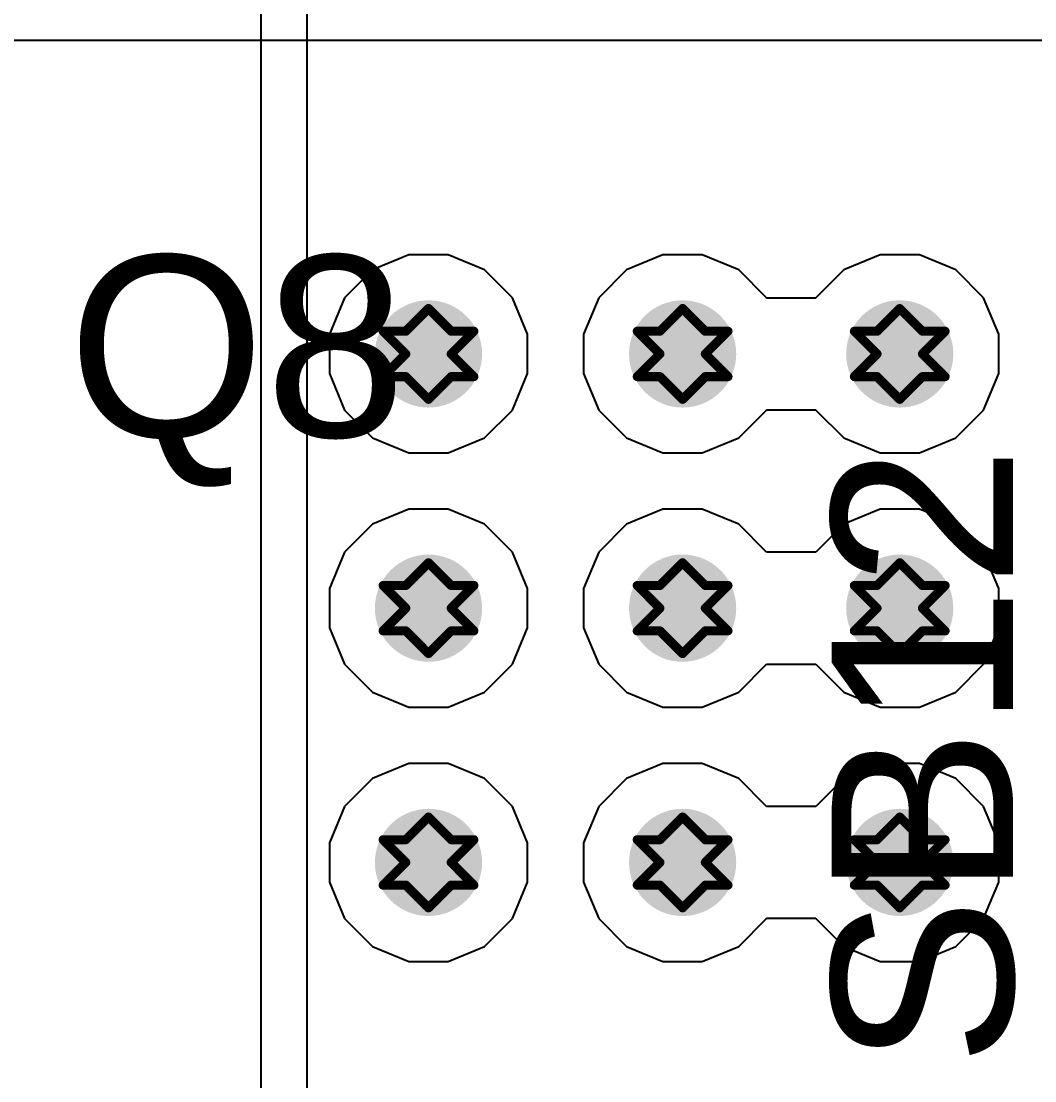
# Model space of a CAD drawing. Header units: inches. Extents: x 24 to 500, y 68 to 269.
# Drawn here: x 364.78 to 370.45, y 96.95 to 102.88 of the extents above; entities that cross this region are included whole.
import ezdxf

# ---------------------------------------------------------------- set-up
doc = ezdxf.new("R2010")
doc.units = ezdxf.units.IN
for name, color, linetype in [('Bottom Layer', 5, 'Continuous'), ('Drill Drawing', 1, 'Continuous'), ('Layer 1', 16, 'Continuous'), ('Layer 2', 76, 'Continuous'), ('Top Layer', 1, 'Continuous'), ('Top Overlay', 2, 'Continuous'), ('Via Holes', 16, 'Continuous')]:
    doc.layers.add(name, color=color, linetype=linetype)
doc.styles.add('Arial', font='', dxfattribs={"height": 0.2})
doc.styles.get('Arial').set_extended_font_data('Arial')

msp = doc.modelspace()

# ---------------------------------------------------------------- hatches: boundary and pattern name
at = {"layer": 'Bottom Layer'}
h = msp.add_hatch(color=5, dxfattribs=at)
edge = h.paths.add_edge_path()
edge.add_arc((367.0593, 101.0158), 0.3, 0, 360)
h = msp.add_hatch(color=5, dxfattribs=at)
edge = h.paths.add_edge_path()
edge.add_arc((368.4817, 101.0158), 0.3, 0, 360)
h = msp.add_hatch(color=5, dxfattribs=at)
edge = h.paths.add_edge_path()
edge.add_arc((369.697, 101.0158), 0.3, 0, 360)
h = msp.add_hatch(color=5, dxfattribs=at)
edge = h.paths.add_edge_path()
edge.add_arc((367.0593, 99.5934), 0.3, 0, 360)
h = msp.add_hatch(color=5, dxfattribs=at)
edge = h.paths.add_edge_path()
edge.add_arc((368.4817, 99.5934), 0.3, 0, 360)
h = msp.add_hatch(color=5, dxfattribs=at)
edge = h.paths.add_edge_path()
edge.add_arc((369.697, 99.5934), 0.3, 0, 360)
h = msp.add_hatch(color=5, dxfattribs=at)
edge = h.paths.add_edge_path()
edge.add_arc((367.0593, 98.171), 0.3, 0, 360)
h = msp.add_hatch(color=5, dxfattribs=at)
edge = h.paths.add_edge_path()
edge.add_arc((368.4817, 98.171), 0.3, 0, 360)
h = msp.add_hatch(color=5, dxfattribs=at)
edge = h.paths.add_edge_path()
edge.add_arc((369.697, 98.171), 0.3, 0, 360)
at = {"layer": 'Layer 1'}
h = msp.add_hatch(color=16, dxfattribs=at)
edge = h.paths.add_edge_path()
edge.add_arc((367.0593, 101.0158), 0.3, 0, 360)
h = msp.add_hatch(color=16, dxfattribs=at)
edge = h.paths.add_edge_path()
edge.add_arc((368.4817, 101.0158), 0.3, 0, 360)
h = msp.add_hatch(color=16, dxfattribs=at)
edge = h.paths.add_edge_path()
edge.add_arc((369.697, 101.0158), 0.3, 0, 360)
h = msp.add_hatch(color=16, dxfattribs=at)
edge = h.paths.add_edge_path()
edge.add_arc((367.0593, 99.5934), 0.3, 0, 360)
h = msp.add_hatch(color=16, dxfattribs=at)
edge = h.paths.add_edge_path()
edge.add_arc((368.4817, 99.5934), 0.3, 0, 360)
h = msp.add_hatch(color=16, dxfattribs=at)
edge = h.paths.add_edge_path()
edge.add_arc((369.697, 99.5934), 0.3, 0, 360)
h = msp.add_hatch(color=16, dxfattribs=at)
edge = h.paths.add_edge_path()
edge.add_arc((367.0593, 98.171), 0.3, 0, 360)
h = msp.add_hatch(color=16, dxfattribs=at)
edge = h.paths.add_edge_path()
edge.add_arc((368.4817, 98.171), 0.3, 0, 360)
h = msp.add_hatch(color=16, dxfattribs=at)
edge = h.paths.add_edge_path()
edge.add_arc((369.697, 98.171), 0.3, 0, 360)
at = {"layer": 'Layer 2'}
h = msp.add_hatch(color=76, dxfattribs=at)
edge = h.paths.add_edge_path()
edge.add_arc((367.0593, 101.0158), 0.3, 0, 360)
h = msp.add_hatch(color=76, dxfattribs=at)
edge = h.paths.add_edge_path()
edge.add_arc((368.4817, 101.0158), 0.3, 0, 360)
h = msp.add_hatch(color=76, dxfattribs=at)
edge = h.paths.add_edge_path()
edge.add_arc((369.697, 101.0158), 0.3, 0, 360)
h = msp.add_hatch(color=76, dxfattribs=at)
edge = h.paths.add_edge_path()
edge.add_arc((367.0593, 99.5934), 0.3, 0, 360)
h = msp.add_hatch(color=76, dxfattribs=at)
edge = h.paths.add_edge_path()
edge.add_arc((368.4817, 99.5934), 0.3, 0, 360)
h = msp.add_hatch(color=76, dxfattribs=at)
edge = h.paths.add_edge_path()
edge.add_arc((369.697, 99.5934), 0.3, 0, 360)
h = msp.add_hatch(color=76, dxfattribs=at)
edge = h.paths.add_edge_path()
edge.add_arc((367.0593, 98.171), 0.3, 0, 360)
h = msp.add_hatch(color=76, dxfattribs=at)
edge = h.paths.add_edge_path()
edge.add_arc((368.4817, 98.171), 0.3, 0, 360)
h = msp.add_hatch(color=76, dxfattribs=at)
edge = h.paths.add_edge_path()
edge.add_arc((369.697, 98.171), 0.3, 0, 360)
at = {"layer": 'Top Layer'}
h = msp.add_hatch(color=1, dxfattribs=at)
edge = h.paths.add_edge_path()
edge.add_arc((367.0593, 101.0158), 0.3, 0, 360)
h = msp.add_hatch(color=1, dxfattribs=at)
edge = h.paths.add_edge_path()
edge.add_arc((368.4817, 101.0158), 0.3, 0, 360)
h = msp.add_hatch(color=1, dxfattribs=at)
edge = h.paths.add_edge_path()
edge.add_arc((369.697, 101.0158), 0.3, 0, 360)
h = msp.add_hatch(color=1, dxfattribs=at)
edge = h.paths.add_edge_path()
edge.add_arc((367.0593, 99.5934), 0.3, 0, 360)
h = msp.add_hatch(color=1, dxfattribs=at)
edge = h.paths.add_edge_path()
edge.add_arc((368.4817, 99.5934), 0.3, 0, 360)
h = msp.add_hatch(color=1, dxfattribs=at)
edge = h.paths.add_edge_path()
edge.add_arc((369.697, 99.5934), 0.3, 0, 360)
h = msp.add_hatch(color=1, dxfattribs=at)
edge = h.paths.add_edge_path()
edge.add_arc((367.0593, 98.171), 0.3, 0, 360)
h = msp.add_hatch(color=1, dxfattribs=at)
edge = h.paths.add_edge_path()
edge.add_arc((368.4817, 98.171), 0.3, 0, 360)
h = msp.add_hatch(color=1, dxfattribs=at)
edge = h.paths.add_edge_path()
edge.add_arc((369.697, 98.171), 0.3, 0, 360)
at = {"layer": 'Via Holes'}
h = msp.add_hatch(color=7, dxfattribs=at)
edge = h.paths.add_edge_path()
edge.add_arc((367.0593, 101.0158), 0.15, 0, 360)
h = msp.add_hatch(color=7, dxfattribs=at)
edge = h.paths.add_edge_path()
edge.add_arc((368.4817, 101.0158), 0.15, 0, 360)
h = msp.add_hatch(color=7, dxfattribs=at)
edge = h.paths.add_edge_path()
edge.add_arc((369.697, 101.0158), 0.15, 0, 360)
h = msp.add_hatch(color=7, dxfattribs=at)
edge = h.paths.add_edge_path()
edge.add_arc((367.0593, 99.5934), 0.15, 0, 360)
h = msp.add_hatch(color=7, dxfattribs=at)
edge = h.paths.add_edge_path()
edge.add_arc((368.4817, 99.5934), 0.15, 0, 360)
h = msp.add_hatch(color=7, dxfattribs=at)
edge = h.paths.add_edge_path()
edge.add_arc((369.697, 99.5934), 0.15, 0, 360)
h = msp.add_hatch(color=7, dxfattribs=at)
edge = h.paths.add_edge_path()
edge.add_arc((367.0593, 98.171), 0.15, 0, 360)
h = msp.add_hatch(color=7, dxfattribs=at)
edge = h.paths.add_edge_path()
edge.add_arc((368.4817, 98.171), 0.15, 0, 360)
h = msp.add_hatch(color=7, dxfattribs=at)
edge = h.paths.add_edge_path()
edge.add_arc((369.697, 98.171), 0.15, 0, 360)

# ---------------------------------------------------------------- linework, layer by layer
at = {"layer": 'Bottom Layer'}
msp.add_line((261.239, 102.772), (376.7836, 102.7719), dxfattribs=at)
at = {"layer": 'Drill Drawing'}
for points in [[(366.9323, 101.1428, 0.0508, 0.0508, 0), (367.0593, 101.2698, 0.0508, 0.0508, 0)], [(367.0593, 101.2698, 0.0508, 0.0508, 0), (367.1863, 101.1428, 0.0508, 0.0508, 0)], [(368.3547, 101.1428, 0.0508, 0.0508, 0), (368.4817, 101.2698, 0.0508, 0.0508, 0)], [(368.4817, 101.2698, 0.0508, 0.0508, 0), (368.6087, 101.1428, 0.0508, 0.0508, 0)], [(369.57, 101.1428, 0.0508, 0.0508, 0), (369.697, 101.2698, 0.0508, 0.0508, 0)], [(369.697, 101.2698, 0.0508, 0.0508, 0), (369.824, 101.1428, 0.0508, 0.0508, 0)], [(366.8053, 101.1428, 0.0508, 0.0508, 0), (366.9323, 101.0158, 0.0508, 0.0508, 0)], [(366.8053, 101.1428, 0.0508, 0.0508, 0), (366.9323, 101.1428, 0.0508, 0.0508, 0)], [(367.1863, 101.1428, 0.0508, 0.0508, 0), (367.3133, 101.1428, 0.0508, 0.0508, 0)], [(367.1863, 101.0158, 0.0508, 0.0508, 0), (367.3133, 101.1428, 0.0508, 0.0508, 0)], [(368.2277, 101.1428, 0.0508, 0.0508, 0), (368.3547, 101.0158, 0.0508, 0.0508, 0)], [(368.2277, 101.1428, 0.0508, 0.0508, 0), (368.3547, 101.1428, 0.0508, 0.0508, 0)], [(368.6087, 101.1428, 0.0508, 0.0508, 0), (368.7357, 101.1428, 0.0508, 0.0508, 0)], [(368.6087, 101.0158, 0.0508, 0.0508, 0), (368.7357, 101.1428, 0.0508, 0.0508, 0)], [(369.443, 101.1428, 0.0508, 0.0508, 0), (369.57, 101.0158, 0.0508, 0.0508, 0)], [(369.443, 101.1428, 0.0508, 0.0508, 0), (369.57, 101.1428, 0.0508, 0.0508, 0)], [(369.824, 101.1428, 0.0508, 0.0508, 0), (369.951, 101.1428, 0.0508, 0.0508, 0)], [(369.824, 101.0158, 0.0508, 0.0508, 0), (369.951, 101.1428, 0.0508, 0.0508, 0)], [(366.8053, 100.8888, 0.0508, 0.0508, 0), (366.9323, 101.0158, 0.0508, 0.0508, 0)], [(367.1863, 101.0158, 0.0508, 0.0508, 0), (367.3133, 100.8888, 0.0508, 0.0508, 0)], [(368.2277, 100.8888, 0.0508, 0.0508, 0), (368.3547, 101.0158, 0.0508, 0.0508, 0)], [(368.6087, 101.0158, 0.0508, 0.0508, 0), (368.7357, 100.8888, 0.0508, 0.0508, 0)], [(369.443, 100.8888, 0.0508, 0.0508, 0), (369.57, 101.0158, 0.0508, 0.0508, 0)], [(369.824, 101.0158, 0.0508, 0.0508, 0), (369.951, 100.8888, 0.0508, 0.0508, 0)], [(366.8053, 100.8888, 0.0508, 0.0508, 0), (366.9323, 100.8888, 0.0508, 0.0508, 0)], [(366.9323, 100.8888, 0.0508, 0.0508, 0), (367.0593, 100.7618, 0.0508, 0.0508, 0)], [(367.0593, 100.7618, 0.0508, 0.0508, 0), (367.1863, 100.8888, 0.0508, 0.0508, 0)], [(367.1863, 100.8888, 0.0508, 0.0508, 0), (367.3133, 100.8888, 0.0508, 0.0508, 0)], [(368.2277, 100.8888, 0.0508, 0.0508, 0), (368.3547, 100.8888, 0.0508, 0.0508, 0)], [(368.3547, 100.8888, 0.0508, 0.0508, 0), (368.4817, 100.7618, 0.0508, 0.0508, 0)], [(368.4817, 100.7618, 0.0508, 0.0508, 0), (368.6087, 100.8888, 0.0508, 0.0508, 0)], [(368.6087, 100.8888, 0.0508, 0.0508, 0), (368.7357, 100.8888, 0.0508, 0.0508, 0)], [(369.443, 100.8888, 0.0508, 0.0508, 0), (369.57, 100.8888, 0.0508, 0.0508, 0)], [(369.57, 100.8888, 0.0508, 0.0508, 0), (369.697, 100.7618, 0.0508, 0.0508, 0)], [(369.697, 100.7618, 0.0508, 0.0508, 0), (369.824, 100.8888, 0.0508, 0.0508, 0)], [(369.824, 100.8888, 0.0508, 0.0508, 0), (369.951, 100.8888, 0.0508, 0.0508, 0)], [(366.9323, 99.7204, 0.0508, 0.0508, 0), (367.0593, 99.8474, 0.0508, 0.0508, 0)], [(367.0593, 99.8474, 0.0508, 0.0508, 0), (367.1863, 99.7204, 0.0508, 0.0508, 0)], [(368.3547, 99.7204, 0.0508, 0.0508, 0), (368.4817, 99.8474, 0.0508, 0.0508, 0)], [(368.4817, 99.8474, 0.0508, 0.0508, 0), (368.6087, 99.7204, 0.0508, 0.0508, 0)], [(369.57, 99.7204, 0.0508, 0.0508, 0), (369.697, 99.8474, 0.0508, 0.0508, 0)], [(369.697, 99.8474, 0.0508, 0.0508, 0), (369.824, 99.7204, 0.0508, 0.0508, 0)], [(366.8053, 99.7204, 0.0508, 0.0508, 0), (366.9323, 99.5934, 0.0508, 0.0508, 0)], [(366.8053, 99.7204, 0.0508, 0.0508, 0), (366.9323, 99.7204, 0.0508, 0.0508, 0)], [(367.1863, 99.7204, 0.0508, 0.0508, 0), (367.3133, 99.7204, 0.0508, 0.0508, 0)], [(367.1863, 99.5934, 0.0508, 0.0508, 0), (367.3133, 99.7204, 0.0508, 0.0508, 0)], [(368.2277, 99.7204, 0.0508, 0.0508, 0), (368.3547, 99.5934, 0.0508, 0.0508, 0)], [(368.2277, 99.7204, 0.0508, 0.0508, 0), (368.3547, 99.7204, 0.0508, 0.0508, 0)], [(368.6087, 99.7204, 0.0508, 0.0508, 0), (368.7357, 99.7204, 0.0508, 0.0508, 0)], [(368.6087, 99.5934, 0.0508, 0.0508, 0), (368.7357, 99.7204, 0.0508, 0.0508, 0)], [(369.443, 99.7204, 0.0508, 0.0508, 0), (369.57, 99.5934, 0.0508, 0.0508, 0)], [(369.443, 99.7204, 0.0508, 0.0508, 0), (369.57, 99.7204, 0.0508, 0.0508, 0)], [(369.824, 99.7204, 0.0508, 0.0508, 0), (369.951, 99.7204, 0.0508, 0.0508, 0)], [(369.824, 99.5934, 0.0508, 0.0508, 0), (369.951, 99.7204, 0.0508, 0.0508, 0)], [(366.8053, 99.4664, 0.0508, 0.0508, 0), (366.9323, 99.5934, 0.0508, 0.0508, 0)], [(367.1863, 99.5934, 0.0508, 0.0508, 0), (367.3133, 99.4664, 0.0508, 0.0508, 0)], [(368.2277, 99.4664, 0.0508, 0.0508, 0), (368.3547, 99.5934, 0.0508, 0.0508, 0)], [(368.6087, 99.5934, 0.0508, 0.0508, 0), (368.7357, 99.4664, 0.0508, 0.0508, 0)], [(369.443, 99.4664, 0.0508, 0.0508, 0), (369.57, 99.5934, 0.0508, 0.0508, 0)], [(369.824, 99.5934, 0.0508, 0.0508, 0), (369.951, 99.4664, 0.0508, 0.0508, 0)], [(366.8053, 99.4664, 0.0508, 0.0508, 0), (366.9323, 99.4664, 0.0508, 0.0508, 0)], [(366.9323, 99.4664, 0.0508, 0.0508, 0), (367.0593, 99.3394, 0.0508, 0.0508, 0)], [(367.0593, 99.3394, 0.0508, 0.0508, 0), (367.1863, 99.4664, 0.0508, 0.0508, 0)], [(367.1863, 99.4664, 0.0508, 0.0508, 0), (367.3133, 99.4664, 0.0508, 0.0508, 0)], [(368.2277, 99.4664, 0.0508, 0.0508, 0), (368.3547, 99.4664, 0.0508, 0.0508, 0)], [(368.3547, 99.4664, 0.0508, 0.0508, 0), (368.4817, 99.3394, 0.0508, 0.0508, 0)], [(368.4817, 99.3394, 0.0508, 0.0508, 0), (368.6087, 99.4664, 0.0508, 0.0508, 0)], [(368.6087, 99.4664, 0.0508, 0.0508, 0), (368.7357, 99.4664, 0.0508, 0.0508, 0)], [(369.443, 99.4664, 0.0508, 0.0508, 0), (369.57, 99.4664, 0.0508, 0.0508, 0)], [(369.57, 99.4664, 0.0508, 0.0508, 0), (369.697, 99.3394, 0.0508, 0.0508, 0)], [(369.697, 99.3394, 0.0508, 0.0508, 0), (369.824, 99.4664, 0.0508, 0.0508, 0)], [(369.824, 99.4664, 0.0508, 0.0508, 0), (369.951, 99.4664, 0.0508, 0.0508, 0)], [(366.9323, 98.298, 0.0508, 0.0508, 0), (367.0593, 98.425, 0.0508, 0.0508, 0)], [(367.0593, 98.425, 0.0508, 0.0508, 0), (367.1863, 98.298, 0.0508, 0.0508, 0)], [(368.3547, 98.298, 0.0508, 0.0508, 0), (368.4817, 98.425, 0.0508, 0.0508, 0)], [(368.4817, 98.425, 0.0508, 0.0508, 0), (368.6087, 98.298, 0.0508, 0.0508, 0)], [(369.57, 98.298, 0.0508, 0.0508, 0), (369.697, 98.425, 0.0508, 0.0508, 0)], [(369.697, 98.425, 0.0508, 0.0508, 0), (369.824, 98.298, 0.0508, 0.0508, 0)], [(366.8053, 98.298, 0.0508, 0.0508, 0), (366.9323, 98.171, 0.0508, 0.0508, 0)], [(366.8053, 98.298, 0.0508, 0.0508, 0), (366.9323, 98.298, 0.0508, 0.0508, 0)], [(367.1863, 98.298, 0.0508, 0.0508, 0), (367.3133, 98.298, 0.0508, 0.0508, 0)], [(367.1863, 98.171, 0.0508, 0.0508, 0), (367.3133, 98.298, 0.0508, 0.0508, 0)], [(368.2277, 98.298, 0.0508, 0.0508, 0), (368.3547, 98.171, 0.0508, 0.0508, 0)], [(368.2277, 98.298, 0.0508, 0.0508, 0), (368.3547, 98.298, 0.0508, 0.0508, 0)], [(368.6087, 98.298, 0.0508, 0.0508, 0), (368.7357, 98.298, 0.0508, 0.0508, 0)], [(368.6087, 98.171, 0.0508, 0.0508, 0), (368.7357, 98.298, 0.0508, 0.0508, 0)], [(369.443, 98.298, 0.0508, 0.0508, 0), (369.57, 98.171, 0.0508, 0.0508, 0)], [(369.443, 98.298, 0.0508, 0.0508, 0), (369.57, 98.298, 0.0508, 0.0508, 0)], [(369.824, 98.298, 0.0508, 0.0508, 0), (369.951, 98.298, 0.0508, 0.0508, 0)], [(369.824, 98.171, 0.0508, 0.0508, 0), (369.951, 98.298, 0.0508, 0.0508, 0)], [(366.8053, 98.044, 0.0508, 0.0508, 0), (366.9323, 98.171, 0.0508, 0.0508, 0)], [(367.1863, 98.171, 0.0508, 0.0508, 0), (367.3133, 98.044, 0.0508, 0.0508, 0)], [(368.2277, 98.044, 0.0508, 0.0508, 0), (368.3547, 98.171, 0.0508, 0.0508, 0)], [(368.6087, 98.171, 0.0508, 0.0508, 0), (368.7357, 98.044, 0.0508, 0.0508, 0)], [(369.443, 98.044, 0.0508, 0.0508, 0), (369.57, 98.171, 0.0508, 0.0508, 0)], [(369.824, 98.171, 0.0508, 0.0508, 0), (369.951, 98.044, 0.0508, 0.0508, 0)], [(366.8053, 98.044, 0.0508, 0.0508, 0), (366.9323, 98.044, 0.0508, 0.0508, 0)], [(366.9323, 98.044, 0.0508, 0.0508, 0), (367.0593, 97.917, 0.0508, 0.0508, 0)], [(367.0593, 97.917, 0.0508, 0.0508, 0), (367.1863, 98.044, 0.0508, 0.0508, 0)], [(367.1863, 98.044, 0.0508, 0.0508, 0), (367.3133, 98.044, 0.0508, 0.0508, 0)], [(368.2277, 98.044, 0.0508, 0.0508, 0), (368.3547, 98.044, 0.0508, 0.0508, 0)], [(368.3547, 98.044, 0.0508, 0.0508, 0), (368.4817, 97.917, 0.0508, 0.0508, 0)], [(368.4817, 97.917, 0.0508, 0.0508, 0), (368.6087, 98.044, 0.0508, 0.0508, 0)], [(368.6087, 98.044, 0.0508, 0.0508, 0), (368.7357, 98.044, 0.0508, 0.0508, 0)], [(369.443, 98.044, 0.0508, 0.0508, 0), (369.57, 98.044, 0.0508, 0.0508, 0)], [(369.57, 98.044, 0.0508, 0.0508, 0), (369.697, 97.917, 0.0508, 0.0508, 0)], [(369.697, 97.917, 0.0508, 0.0508, 0), (369.824, 98.044, 0.0508, 0.0508, 0)], [(369.824, 98.044, 0.0508, 0.0508, 0), (369.951, 98.044, 0.0508, 0.0508, 0)]]:
    msp.add_lwpolyline(points, format="xyseb", dxfattribs=at)
for points in [[(367.0466, 101.2698, 0.0254, 0.0254, 1), (367.072, 101.2698, 0.0254, 0.0254, 1)], [(367.0466, 101.2698, 0.0254, 0.0254, 1), (367.072, 101.2698, 0.0254, 0.0254, 1)], [(368.469, 101.2698, 0.0254, 0.0254, 1), (368.4944, 101.2698, 0.0254, 0.0254, 1)], [(368.469, 101.2698, 0.0254, 0.0254, 1), (368.4944, 101.2698, 0.0254, 0.0254, 1)], [(369.6843, 101.2698, 0.0254, 0.0254, 1), (369.7097, 101.2698, 0.0254, 0.0254, 1)], [(369.6843, 101.2698, 0.0254, 0.0254, 1), (369.7097, 101.2698, 0.0254, 0.0254, 1)], [(366.7926, 101.1428, 0.0254, 0.0254, 1), (366.818, 101.1428, 0.0254, 0.0254, 1)], [(366.7926, 101.1428, 0.0254, 0.0254, 1), (366.818, 101.1428, 0.0254, 0.0254, 1)], [(366.9196, 101.1428, 0.0254, 0.0254, 1), (366.945, 101.1428, 0.0254, 0.0254, 1)], [(366.9196, 101.1428, 0.0254, 0.0254, 1), (366.945, 101.1428, 0.0254, 0.0254, 1)], [(367.1736, 101.1428, 0.0254, 0.0254, 1), (367.199, 101.1428, 0.0254, 0.0254, 1)], [(367.1736, 101.1428, 0.0254, 0.0254, 1), (367.199, 101.1428, 0.0254, 0.0254, 1)], [(367.3006, 101.1428, 0.0254, 0.0254, 1), (367.326, 101.1428, 0.0254, 0.0254, 1)], [(367.3006, 101.1428, 0.0254, 0.0254, 1), (367.326, 101.1428, 0.0254, 0.0254, 1)], [(368.215, 101.1428, 0.0254, 0.0254, 1), (368.2404, 101.1428, 0.0254, 0.0254, 1)], [(368.215, 101.1428, 0.0254, 0.0254, 1), (368.2404, 101.1428, 0.0254, 0.0254, 1)], [(368.342, 101.1428, 0.0254, 0.0254, 1), (368.3674, 101.1428, 0.0254, 0.0254, 1)], [(368.342, 101.1428, 0.0254, 0.0254, 1), (368.3674, 101.1428, 0.0254, 0.0254, 1)], [(368.596, 101.1428, 0.0254, 0.0254, 1), (368.6214, 101.1428, 0.0254, 0.0254, 1)], [(368.596, 101.1428, 0.0254, 0.0254, 1), (368.6214, 101.1428, 0.0254, 0.0254, 1)], [(368.723, 101.1428, 0.0254, 0.0254, 1), (368.7484, 101.1428, 0.0254, 0.0254, 1)], [(368.723, 101.1428, 0.0254, 0.0254, 1), (368.7484, 101.1428, 0.0254, 0.0254, 1)], [(369.4303, 101.1428, 0.0254, 0.0254, 1), (369.4557, 101.1428, 0.0254, 0.0254, 1)], [(369.4303, 101.1428, 0.0254, 0.0254, 1), (369.4557, 101.1428, 0.0254, 0.0254, 1)], [(369.5573, 101.1428, 0.0254, 0.0254, 1), (369.5827, 101.1428, 0.0254, 0.0254, 1)], [(369.5573, 101.1428, 0.0254, 0.0254, 1), (369.5827, 101.1428, 0.0254, 0.0254, 1)], [(369.8113, 101.1428, 0.0254, 0.0254, 1), (369.8367, 101.1428, 0.0254, 0.0254, 1)], [(369.8113, 101.1428, 0.0254, 0.0254, 1), (369.8367, 101.1428, 0.0254, 0.0254, 1)], [(369.9383, 101.1428, 0.0254, 0.0254, 1), (369.9637, 101.1428, 0.0254, 0.0254, 1)], [(369.9383, 101.1428, 0.0254, 0.0254, 1), (369.9637, 101.1428, 0.0254, 0.0254, 1)], [(366.9196, 101.0158, 0.0254, 0.0254, 1), (366.945, 101.0158, 0.0254, 0.0254, 1)], [(366.9196, 101.0158, 0.0254, 0.0254, 1), (366.945, 101.0158, 0.0254, 0.0254, 1)], [(367.1736, 101.0158, 0.0254, 0.0254, 1), (367.199, 101.0158, 0.0254, 0.0254, 1)], [(367.1736, 101.0158, 0.0254, 0.0254, 1), (367.199, 101.0158, 0.0254, 0.0254, 1)], [(368.342, 101.0158, 0.0254, 0.0254, 1), (368.3674, 101.0158, 0.0254, 0.0254, 1)], [(368.342, 101.0158, 0.0254, 0.0254, 1), (368.3674, 101.0158, 0.0254, 0.0254, 1)], [(368.596, 101.0158, 0.0254, 0.0254, 1), (368.6214, 101.0158, 0.0254, 0.0254, 1)], [(368.596, 101.0158, 0.0254, 0.0254, 1), (368.6214, 101.0158, 0.0254, 0.0254, 1)], [(369.5573, 101.0158, 0.0254, 0.0254, 1), (369.5827, 101.0158, 0.0254, 0.0254, 1)], [(369.5573, 101.0158, 0.0254, 0.0254, 1), (369.5827, 101.0158, 0.0254, 0.0254, 1)], [(369.8113, 101.0158, 0.0254, 0.0254, 1), (369.8367, 101.0158, 0.0254, 0.0254, 1)], [(369.8113, 101.0158, 0.0254, 0.0254, 1), (369.8367, 101.0158, 0.0254, 0.0254, 1)], [(366.7926, 100.8888, 0.0254, 0.0254, 1), (366.818, 100.8888, 0.0254, 0.0254, 1)], [(366.7926, 100.8888, 0.0254, 0.0254, 1), (366.818, 100.8888, 0.0254, 0.0254, 1)], [(366.9196, 100.8888, 0.0254, 0.0254, 1), (366.945, 100.8888, 0.0254, 0.0254, 1)], [(366.9196, 100.8888, 0.0254, 0.0254, 1), (366.945, 100.8888, 0.0254, 0.0254, 1)], [(367.1736, 100.8888, 0.0254, 0.0254, 1), (367.199, 100.8888, 0.0254, 0.0254, 1)], [(367.1736, 100.8888, 0.0254, 0.0254, 1), (367.199, 100.8888, 0.0254, 0.0254, 1)], [(367.3006, 100.8888, 0.0254, 0.0254, 1), (367.326, 100.8888, 0.0254, 0.0254, 1)], [(367.3006, 100.8888, 0.0254, 0.0254, 1), (367.326, 100.8888, 0.0254, 0.0254, 1)], [(368.215, 100.8888, 0.0254, 0.0254, 1), (368.2404, 100.8888, 0.0254, 0.0254, 1)], [(368.215, 100.8888, 0.0254, 0.0254, 1), (368.2404, 100.8888, 0.0254, 0.0254, 1)], [(368.342, 100.8888, 0.0254, 0.0254, 1), (368.3674, 100.8888, 0.0254, 0.0254, 1)], [(368.342, 100.8888, 0.0254, 0.0254, 1), (368.3674, 100.8888, 0.0254, 0.0254, 1)], [(368.596, 100.8888, 0.0254, 0.0254, 1), (368.6214, 100.8888, 0.0254, 0.0254, 1)], [(368.596, 100.8888, 0.0254, 0.0254, 1), (368.6214, 100.8888, 0.0254, 0.0254, 1)], [(368.723, 100.8888, 0.0254, 0.0254, 1), (368.7484, 100.8888, 0.0254, 0.0254, 1)], [(368.723, 100.8888, 0.0254, 0.0254, 1), (368.7484, 100.8888, 0.0254, 0.0254, 1)], [(369.4303, 100.8888, 0.0254, 0.0254, 1), (369.4557, 100.8888, 0.0254, 0.0254, 1)], [(369.4303, 100.8888, 0.0254, 0.0254, 1), (369.4557, 100.8888, 0.0254, 0.0254, 1)], [(369.5573, 100.8888, 0.0254, 0.0254, 1), (369.5827, 100.8888, 0.0254, 0.0254, 1)], [(369.5573, 100.8888, 0.0254, 0.0254, 1), (369.5827, 100.8888, 0.0254, 0.0254, 1)], [(369.8113, 100.8888, 0.0254, 0.0254, 1), (369.8367, 100.8888, 0.0254, 0.0254, 1)], [(369.8113, 100.8888, 0.0254, 0.0254, 1), (369.8367, 100.8888, 0.0254, 0.0254, 1)], [(369.9383, 100.8888, 0.0254, 0.0254, 1), (369.9637, 100.8888, 0.0254, 0.0254, 1)], [(369.9383, 100.8888, 0.0254, 0.0254, 1), (369.9637, 100.8888, 0.0254, 0.0254, 1)], [(367.0466, 100.7618, 0.0254, 0.0254, 1), (367.072, 100.7618, 0.0254, 0.0254, 1)], [(367.0466, 100.7618, 0.0254, 0.0254, 1), (367.072, 100.7618, 0.0254, 0.0254, 1)], [(368.469, 100.7618, 0.0254, 0.0254, 1), (368.4944, 100.7618, 0.0254, 0.0254, 1)], [(368.469, 100.7618, 0.0254, 0.0254, 1), (368.4944, 100.7618, 0.0254, 0.0254, 1)], [(369.6843, 100.7618, 0.0254, 0.0254, 1), (369.7097, 100.7618, 0.0254, 0.0254, 1)], [(369.6843, 100.7618, 0.0254, 0.0254, 1), (369.7097, 100.7618, 0.0254, 0.0254, 1)], [(367.0466, 99.8474, 0.0254, 0.0254, 1), (367.072, 99.8474, 0.0254, 0.0254, 1)], [(367.0466, 99.8474, 0.0254, 0.0254, 1), (367.072, 99.8474, 0.0254, 0.0254, 1)], [(368.469, 99.8474, 0.0254, 0.0254, 1), (368.4944, 99.8474, 0.0254, 0.0254, 1)], [(368.469, 99.8474, 0.0254, 0.0254, 1), (368.4944, 99.8474, 0.0254, 0.0254, 1)], [(369.6843, 99.8474, 0.0254, 0.0254, 1), (369.7097, 99.8474, 0.0254, 0.0254, 1)], [(369.6843, 99.8474, 0.0254, 0.0254, 1), (369.7097, 99.8474, 0.0254, 0.0254, 1)], [(366.7926, 99.7204, 0.0254, 0.0254, 1), (366.818, 99.7204, 0.0254, 0.0254, 1)], [(366.7926, 99.7204, 0.0254, 0.0254, 1), (366.818, 99.7204, 0.0254, 0.0254, 1)], [(366.9196, 99.7204, 0.0254, 0.0254, 1), (366.945, 99.7204, 0.0254, 0.0254, 1)], [(366.9196, 99.7204, 0.0254, 0.0254, 1), (366.945, 99.7204, 0.0254, 0.0254, 1)], [(367.1736, 99.7204, 0.0254, 0.0254, 1), (367.199, 99.7204, 0.0254, 0.0254, 1)], [(367.1736, 99.7204, 0.0254, 0.0254, 1), (367.199, 99.7204, 0.0254, 0.0254, 1)], [(367.3006, 99.7204, 0.0254, 0.0254, 1), (367.326, 99.7204, 0.0254, 0.0254, 1)], [(367.3006, 99.7204, 0.0254, 0.0254, 1), (367.326, 99.7204, 0.0254, 0.0254, 1)], [(368.215, 99.7204, 0.0254, 0.0254, 1), (368.2404, 99.7204, 0.0254, 0.0254, 1)], [(368.215, 99.7204, 0.0254, 0.0254, 1), (368.2404, 99.7204, 0.0254, 0.0254, 1)], [(368.342, 99.7204, 0.0254, 0.0254, 1), (368.3674, 99.7204, 0.0254, 0.0254, 1)], [(368.342, 99.7204, 0.0254, 0.0254, 1), (368.3674, 99.7204, 0.0254, 0.0254, 1)], [(368.596, 99.7204, 0.0254, 0.0254, 1), (368.6214, 99.7204, 0.0254, 0.0254, 1)], [(368.596, 99.7204, 0.0254, 0.0254, 1), (368.6214, 99.7204, 0.0254, 0.0254, 1)], [(368.723, 99.7204, 0.0254, 0.0254, 1), (368.7484, 99.7204, 0.0254, 0.0254, 1)], [(368.723, 99.7204, 0.0254, 0.0254, 1), (368.7484, 99.7204, 0.0254, 0.0254, 1)], [(369.4303, 99.7204, 0.0254, 0.0254, 1), (369.4557, 99.7204, 0.0254, 0.0254, 1)], [(369.4303, 99.7204, 0.0254, 0.0254, 1), (369.4557, 99.7204, 0.0254, 0.0254, 1)], [(369.5573, 99.7204, 0.0254, 0.0254, 1), (369.5827, 99.7204, 0.0254, 0.0254, 1)], [(369.5573, 99.7204, 0.0254, 0.0254, 1), (369.5827, 99.7204, 0.0254, 0.0254, 1)], [(369.8113, 99.7204, 0.0254, 0.0254, 1), (369.8367, 99.7204, 0.0254, 0.0254, 1)], [(369.8113, 99.7204, 0.0254, 0.0254, 1), (369.8367, 99.7204, 0.0254, 0.0254, 1)], [(369.9383, 99.7204, 0.0254, 0.0254, 1), (369.9637, 99.7204, 0.0254, 0.0254, 1)], [(369.9383, 99.7204, 0.0254, 0.0254, 1), (369.9637, 99.7204, 0.0254, 0.0254, 1)], [(366.9196, 99.5934, 0.0254, 0.0254, 1), (366.945, 99.5934, 0.0254, 0.0254, 1)], [(366.9196, 99.5934, 0.0254, 0.0254, 1), (366.945, 99.5934, 0.0254, 0.0254, 1)], [(367.1736, 99.5934, 0.0254, 0.0254, 1), (367.199, 99.5934, 0.0254, 0.0254, 1)], [(367.1736, 99.5934, 0.0254, 0.0254, 1), (367.199, 99.5934, 0.0254, 0.0254, 1)], [(368.342, 99.5934, 0.0254, 0.0254, 1), (368.3674, 99.5934, 0.0254, 0.0254, 1)], [(368.342, 99.5934, 0.0254, 0.0254, 1), (368.3674, 99.5934, 0.0254, 0.0254, 1)], [(368.596, 99.5934, 0.0254, 0.0254, 1), (368.6214, 99.5934, 0.0254, 0.0254, 1)], [(368.596, 99.5934, 0.0254, 0.0254, 1), (368.6214, 99.5934, 0.0254, 0.0254, 1)], [(369.5573, 99.5934, 0.0254, 0.0254, 1), (369.5827, 99.5934, 0.0254, 0.0254, 1)], [(369.5573, 99.5934, 0.0254, 0.0254, 1), (369.5827, 99.5934, 0.0254, 0.0254, 1)], [(369.8113, 99.5934, 0.0254, 0.0254, 1), (369.8367, 99.5934, 0.0254, 0.0254, 1)], [(369.8113, 99.5934, 0.0254, 0.0254, 1), (369.8367, 99.5934, 0.0254, 0.0254, 1)], [(366.7926, 99.4664, 0.0254, 0.0254, 1), (366.818, 99.4664, 0.0254, 0.0254, 1)], [(366.7926, 99.4664, 0.0254, 0.0254, 1), (366.818, 99.4664, 0.0254, 0.0254, 1)], [(366.9196, 99.4664, 0.0254, 0.0254, 1), (366.945, 99.4664, 0.0254, 0.0254, 1)], [(366.9196, 99.4664, 0.0254, 0.0254, 1), (366.945, 99.4664, 0.0254, 0.0254, 1)], [(367.1736, 99.4664, 0.0254, 0.0254, 1), (367.199, 99.4664, 0.0254, 0.0254, 1)], [(367.1736, 99.4664, 0.0254, 0.0254, 1), (367.199, 99.4664, 0.0254, 0.0254, 1)], [(367.3006, 99.4664, 0.0254, 0.0254, 1), (367.326, 99.4664, 0.0254, 0.0254, 1)], [(367.3006, 99.4664, 0.0254, 0.0254, 1), (367.326, 99.4664, 0.0254, 0.0254, 1)], [(368.215, 99.4664, 0.0254, 0.0254, 1), (368.2404, 99.4664, 0.0254, 0.0254, 1)], [(368.215, 99.4664, 0.0254, 0.0254, 1), (368.2404, 99.4664, 0.0254, 0.0254, 1)], [(368.342, 99.4664, 0.0254, 0.0254, 1), (368.3674, 99.4664, 0.0254, 0.0254, 1)], [(368.342, 99.4664, 0.0254, 0.0254, 1), (368.3674, 99.4664, 0.0254, 0.0254, 1)], [(368.596, 99.4664, 0.0254, 0.0254, 1), (368.6214, 99.4664, 0.0254, 0.0254, 1)], [(368.596, 99.4664, 0.0254, 0.0254, 1), (368.6214, 99.4664, 0.0254, 0.0254, 1)], [(368.723, 99.4664, 0.0254, 0.0254, 1), (368.7484, 99.4664, 0.0254, 0.0254, 1)], [(368.723, 99.4664, 0.0254, 0.0254, 1), (368.7484, 99.4664, 0.0254, 0.0254, 1)], [(369.4303, 99.4664, 0.0254, 0.0254, 1), (369.4557, 99.4664, 0.0254, 0.0254, 1)], [(369.4303, 99.4664, 0.0254, 0.0254, 1), (369.4557, 99.4664, 0.0254, 0.0254, 1)], [(369.5573, 99.4664, 0.0254, 0.0254, 1), (369.5827, 99.4664, 0.0254, 0.0254, 1)], [(369.5573, 99.4664, 0.0254, 0.0254, 1), (369.5827, 99.4664, 0.0254, 0.0254, 1)], [(369.8113, 99.4664, 0.0254, 0.0254, 1), (369.8367, 99.4664, 0.0254, 0.0254, 1)], [(369.8113, 99.4664, 0.0254, 0.0254, 1), (369.8367, 99.4664, 0.0254, 0.0254, 1)], [(369.9383, 99.4664, 0.0254, 0.0254, 1), (369.9637, 99.4664, 0.0254, 0.0254, 1)], [(369.9383, 99.4664, 0.0254, 0.0254, 1), (369.9637, 99.4664, 0.0254, 0.0254, 1)], [(367.0466, 99.3394, 0.0254, 0.0254, 1), (367.072, 99.3394, 0.0254, 0.0254, 1)], [(367.0466, 99.3394, 0.0254, 0.0254, 1), (367.072, 99.3394, 0.0254, 0.0254, 1)], [(368.469, 99.3394, 0.0254, 0.0254, 1), (368.4944, 99.3394, 0.0254, 0.0254, 1)], [(368.469, 99.3394, 0.0254, 0.0254, 1), (368.4944, 99.3394, 0.0254, 0.0254, 1)], [(369.6843, 99.3394, 0.0254, 0.0254, 1), (369.7097, 99.3394, 0.0254, 0.0254, 1)], [(369.6843, 99.3394, 0.0254, 0.0254, 1), (369.7097, 99.3394, 0.0254, 0.0254, 1)], [(367.0466, 98.425, 0.0254, 0.0254, 1), (367.072, 98.425, 0.0254, 0.0254, 1)], [(367.0466, 98.425, 0.0254, 0.0254, 1), (367.072, 98.425, 0.0254, 0.0254, 1)], [(368.469, 98.425, 0.0254, 0.0254, 1), (368.4944, 98.425, 0.0254, 0.0254, 1)], [(368.469, 98.425, 0.0254, 0.0254, 1), (368.4944, 98.425, 0.0254, 0.0254, 1)], [(369.6843, 98.425, 0.0254, 0.0254, 1), (369.7097, 98.425, 0.0254, 0.0254, 1)], [(369.6843, 98.425, 0.0254, 0.0254, 1), (369.7097, 98.425, 0.0254, 0.0254, 1)], [(366.7926, 98.298, 0.0254, 0.0254, 1), (366.818, 98.298, 0.0254, 0.0254, 1)], [(366.7926, 98.298, 0.0254, 0.0254, 1), (366.818, 98.298, 0.0254, 0.0254, 1)], [(366.9196, 98.298, 0.0254, 0.0254, 1), (366.945, 98.298, 0.0254, 0.0254, 1)], [(366.9196, 98.298, 0.0254, 0.0254, 1), (366.945, 98.298, 0.0254, 0.0254, 1)], [(367.1736, 98.298, 0.0254, 0.0254, 1), (367.199, 98.298, 0.0254, 0.0254, 1)], [(367.1736, 98.298, 0.0254, 0.0254, 1), (367.199, 98.298, 0.0254, 0.0254, 1)], [(367.3006, 98.298, 0.0254, 0.0254, 1), (367.326, 98.298, 0.0254, 0.0254, 1)], [(367.3006, 98.298, 0.0254, 0.0254, 1), (367.326, 98.298, 0.0254, 0.0254, 1)], [(368.215, 98.298, 0.0254, 0.0254, 1), (368.2404, 98.298, 0.0254, 0.0254, 1)], [(368.215, 98.298, 0.0254, 0.0254, 1), (368.2404, 98.298, 0.0254, 0.0254, 1)], [(368.342, 98.298, 0.0254, 0.0254, 1), (368.3674, 98.298, 0.0254, 0.0254, 1)], [(368.342, 98.298, 0.0254, 0.0254, 1), (368.3674, 98.298, 0.0254, 0.0254, 1)], [(368.596, 98.298, 0.0254, 0.0254, 1), (368.6214, 98.298, 0.0254, 0.0254, 1)], [(368.596, 98.298, 0.0254, 0.0254, 1), (368.6214, 98.298, 0.0254, 0.0254, 1)], [(368.723, 98.298, 0.0254, 0.0254, 1), (368.7484, 98.298, 0.0254, 0.0254, 1)], [(368.723, 98.298, 0.0254, 0.0254, 1), (368.7484, 98.298, 0.0254, 0.0254, 1)], [(369.4303, 98.298, 0.0254, 0.0254, 1), (369.4557, 98.298, 0.0254, 0.0254, 1)], [(369.4303, 98.298, 0.0254, 0.0254, 1), (369.4557, 98.298, 0.0254, 0.0254, 1)], [(369.5573, 98.298, 0.0254, 0.0254, 1), (369.5827, 98.298, 0.0254, 0.0254, 1)], [(369.5573, 98.298, 0.0254, 0.0254, 1), (369.5827, 98.298, 0.0254, 0.0254, 1)], [(369.8113, 98.298, 0.0254, 0.0254, 1), (369.8367, 98.298, 0.0254, 0.0254, 1)], [(369.8113, 98.298, 0.0254, 0.0254, 1), (369.8367, 98.298, 0.0254, 0.0254, 1)], [(369.9383, 98.298, 0.0254, 0.0254, 1), (369.9637, 98.298, 0.0254, 0.0254, 1)], [(369.9383, 98.298, 0.0254, 0.0254, 1), (369.9637, 98.298, 0.0254, 0.0254, 1)], [(366.9196, 98.171, 0.0254, 0.0254, 1), (366.945, 98.171, 0.0254, 0.0254, 1)], [(366.9196, 98.171, 0.0254, 0.0254, 1), (366.945, 98.171, 0.0254, 0.0254, 1)], [(367.1736, 98.171, 0.0254, 0.0254, 1), (367.199, 98.171, 0.0254, 0.0254, 1)], [(367.1736, 98.171, 0.0254, 0.0254, 1), (367.199, 98.171, 0.0254, 0.0254, 1)], [(368.342, 98.171, 0.0254, 0.0254, 1), (368.3674, 98.171, 0.0254, 0.0254, 1)], [(368.342, 98.171, 0.0254, 0.0254, 1), (368.3674, 98.171, 0.0254, 0.0254, 1)], [(368.596, 98.171, 0.0254, 0.0254, 1), (368.6214, 98.171, 0.0254, 0.0254, 1)], [(368.596, 98.171, 0.0254, 0.0254, 1), (368.6214, 98.171, 0.0254, 0.0254, 1)], [(369.5573, 98.171, 0.0254, 0.0254, 1), (369.5827, 98.171, 0.0254, 0.0254, 1)], [(369.5573, 98.171, 0.0254, 0.0254, 1), (369.5827, 98.171, 0.0254, 0.0254, 1)], [(369.8113, 98.171, 0.0254, 0.0254, 1), (369.8367, 98.171, 0.0254, 0.0254, 1)], [(369.8113, 98.171, 0.0254, 0.0254, 1), (369.8367, 98.171, 0.0254, 0.0254, 1)], [(366.7926, 98.044, 0.0254, 0.0254, 1), (366.818, 98.044, 0.0254, 0.0254, 1)], [(366.7926, 98.044, 0.0254, 0.0254, 1), (366.818, 98.044, 0.0254, 0.0254, 1)], [(366.9196, 98.044, 0.0254, 0.0254, 1), (366.945, 98.044, 0.0254, 0.0254, 1)], [(366.9196, 98.044, 0.0254, 0.0254, 1), (366.945, 98.044, 0.0254, 0.0254, 1)], [(367.1736, 98.044, 0.0254, 0.0254, 1), (367.199, 98.044, 0.0254, 0.0254, 1)], [(367.1736, 98.044, 0.0254, 0.0254, 1), (367.199, 98.044, 0.0254, 0.0254, 1)], [(367.3006, 98.044, 0.0254, 0.0254, 1), (367.326, 98.044, 0.0254, 0.0254, 1)], [(367.3006, 98.044, 0.0254, 0.0254, 1), (367.326, 98.044, 0.0254, 0.0254, 1)], [(368.215, 98.044, 0.0254, 0.0254, 1), (368.2404, 98.044, 0.0254, 0.0254, 1)], [(368.215, 98.044, 0.0254, 0.0254, 1), (368.2404, 98.044, 0.0254, 0.0254, 1)], [(368.342, 98.044, 0.0254, 0.0254, 1), (368.3674, 98.044, 0.0254, 0.0254, 1)], [(368.342, 98.044, 0.0254, 0.0254, 1), (368.3674, 98.044, 0.0254, 0.0254, 1)], [(368.596, 98.044, 0.0254, 0.0254, 1), (368.6214, 98.044, 0.0254, 0.0254, 1)], [(368.596, 98.044, 0.0254, 0.0254, 1), (368.6214, 98.044, 0.0254, 0.0254, 1)], [(368.723, 98.044, 0.0254, 0.0254, 1), (368.7484, 98.044, 0.0254, 0.0254, 1)], [(368.723, 98.044, 0.0254, 0.0254, 1), (368.7484, 98.044, 0.0254, 0.0254, 1)], [(369.4303, 98.044, 0.0254, 0.0254, 1), (369.4557, 98.044, 0.0254, 0.0254, 1)], [(369.4303, 98.044, 0.0254, 0.0254, 1), (369.4557, 98.044, 0.0254, 0.0254, 1)], [(369.5573, 98.044, 0.0254, 0.0254, 1), (369.5827, 98.044, 0.0254, 0.0254, 1)], [(369.5573, 98.044, 0.0254, 0.0254, 1), (369.5827, 98.044, 0.0254, 0.0254, 1)], [(369.8113, 98.044, 0.0254, 0.0254, 1), (369.8367, 98.044, 0.0254, 0.0254, 1)], [(369.8113, 98.044, 0.0254, 0.0254, 1), (369.8367, 98.044, 0.0254, 0.0254, 1)], [(369.9383, 98.044, 0.0254, 0.0254, 1), (369.9637, 98.044, 0.0254, 0.0254, 1)], [(369.9383, 98.044, 0.0254, 0.0254, 1), (369.9637, 98.044, 0.0254, 0.0254, 1)], [(367.0466, 97.917, 0.0254, 0.0254, 1), (367.072, 97.917, 0.0254, 0.0254, 1)], [(367.0466, 97.917, 0.0254, 0.0254, 1), (367.072, 97.917, 0.0254, 0.0254, 1)], [(368.469, 97.917, 0.0254, 0.0254, 1), (368.4944, 97.917, 0.0254, 0.0254, 1)], [(368.469, 97.917, 0.0254, 0.0254, 1), (368.4944, 97.917, 0.0254, 0.0254, 1)], [(369.6843, 97.917, 0.0254, 0.0254, 1), (369.7097, 97.917, 0.0254, 0.0254, 1)], [(369.6843, 97.917, 0.0254, 0.0254, 1), (369.7097, 97.917, 0.0254, 0.0254, 1)]]:
    msp.add_lwpolyline(points, format="xyseb", close=True, dxfattribs=at)
at = {"layer": 'Layer 1'}
for p, q in [((366.9491, 101.5698), (366.7454, 101.4855)), ((367.1694, 101.5698), (366.9491, 101.5698)), ((367.3731, 101.4855), (367.1694, 101.5698)), ((368.3715, 101.5698), (368.1678, 101.4855)), ((368.5918, 101.5698), (368.3715, 101.5698)), ((368.7955, 101.4855), (368.5918, 101.5698)), ((369.5868, 101.5698), (369.3832, 101.4855)), ((369.8072, 101.5698), (369.5868, 101.5698)), ((370.0108, 101.4855), (369.8072, 101.5698)), ((366.7454, 101.4855), (366.5896, 101.3296)), ((367.5289, 101.3296), (367.3731, 101.4855)), ((368.1678, 101.4855), (368.012, 101.3296)), ((368.9513, 101.3296), (368.7955, 101.4855)), ((369.3832, 101.4855), (369.2273, 101.3296)), ((370.1667, 101.3296), (370.0108, 101.4855)), ((366.5896, 101.3296), (366.5053, 101.126)), ((367.6133, 101.126), (367.5289, 101.3296)), ((368.012, 101.3296), (367.9277, 101.126)), ((368.9519, 101.3283), (368.9513, 101.3296)), ((369.2268, 101.3283), (368.9519, 101.3283)), ((369.2273, 101.3296), (369.2268, 101.3283)), ((370.251, 101.126), (370.1667, 101.3296)), ((366.5053, 101.126), (366.5053, 100.9056)), ((367.6133, 100.9056), (367.6133, 101.126)), ((367.9277, 101.126), (367.9277, 100.9056)), ((370.251, 100.9056), (370.251, 101.126)), ((366.5053, 100.9056), (366.5896, 100.702)), ((367.5289, 100.702), (367.6133, 100.9056)), ((367.9277, 100.9056), (368.012, 100.702)), ((370.1667, 100.702), (370.251, 100.9056)), ((366.5896, 100.702), (366.7454, 100.5461)), ((367.3731, 100.5461), (367.5289, 100.702)), ((368.012, 100.702), (368.1678, 100.5461)), ((368.7955, 100.5461), (368.9513, 100.702)), ((368.9513, 100.702), (368.9519, 100.7033)), ((368.9519, 100.7033), (369.2268, 100.7033)), ((369.2268, 100.7033), (369.2273, 100.702)), ((369.2273, 100.702), (369.3832, 100.5461)), ((370.0108, 100.5461), (370.1667, 100.702)), ((366.7454, 100.5461), (366.9491, 100.4618)), ((367.1694, 100.4618), (367.3731, 100.5461)), ((368.1678, 100.5461), (368.3715, 100.4618)), ((368.5918, 100.4618), (368.7955, 100.5461)), ((369.3832, 100.5461), (369.5868, 100.4618)), ((369.8072, 100.4618), (370.0108, 100.5461)), ((366.9491, 100.4618), (367.1694, 100.4618)), ((368.3715, 100.4618), (368.5918, 100.4618)), ((369.5868, 100.4618), (369.8072, 100.4618)), ((366.9491, 100.1474), (366.7454, 100.0631)), ((367.1694, 100.1474), (366.9491, 100.1474)), ((367.3731, 100.0631), (367.1694, 100.1474)), ((368.3715, 100.1474), (368.1678, 100.0631)), ((368.5918, 100.1474), (368.3715, 100.1474)), ((368.7955, 100.0631), (368.5918, 100.1474)), ((369.5868, 100.1474), (369.3832, 100.0631)), ((369.8072, 100.1474), (369.5868, 100.1474)), ((370.0108, 100.0631), (369.8072, 100.1474)), ((366.7454, 100.0631), (366.5896, 99.9072)), ((367.5289, 99.9072), (367.3731, 100.0631)), ((368.1678, 100.0631), (368.012, 99.9072)), ((368.9513, 99.9072), (368.7955, 100.0631)), ((369.3832, 100.0631), (369.2273, 99.9072)), ((370.1667, 99.9072), (370.0108, 100.0631)), ((366.5896, 99.9072), (366.5053, 99.7036)), ((367.6133, 99.7036), (367.5289, 99.9072)), ((368.012, 99.9072), (367.9277, 99.7036)), ((368.9519, 99.9059), (368.9513, 99.9072)), ((369.2268, 99.9059), (368.9519, 99.9059)), ((369.2273, 99.9072), (369.2268, 99.9059)), ((370.251, 99.7036), (370.1667, 99.9072)), ((366.5053, 99.7036), (366.5053, 99.4832)), ((367.6133, 99.4832), (367.6133, 99.7036)), ((367.9277, 99.7036), (367.9277, 99.4832)), ((370.251, 99.4832), (370.251, 99.7036)), ((366.5053, 99.4832), (366.5896, 99.2796)), ((367.5289, 99.2796), (367.6133, 99.4832)), ((367.9277, 99.4832), (368.012, 99.2796)), ((370.1667, 99.2796), (370.251, 99.4832)), ((366.5896, 99.2796), (366.7454, 99.1237)), ((367.3731, 99.1237), (367.5289, 99.2796)), ((368.012, 99.2796), (368.1678, 99.1237)), ((368.7955, 99.1237), (368.9513, 99.2796)), ((368.9513, 99.2796), (368.9519, 99.2809)), ((368.9519, 99.2809), (369.2268, 99.2809)), ((369.2268, 99.2809), (369.2273, 99.2796)), ((369.2273, 99.2796), (369.3832, 99.1237)), ((370.0108, 99.1237), (370.1667, 99.2796)), ((366.7454, 99.1237), (366.9491, 99.0394)), ((367.1694, 99.0394), (367.3731, 99.1237)), ((368.1678, 99.1237), (368.3715, 99.0394)), ((368.5918, 99.0394), (368.7955, 99.1237)), ((369.3832, 99.1237), (369.5868, 99.0394)), ((369.8072, 99.0394), (370.0108, 99.1237)), ((366.9491, 99.0394), (367.1694, 99.0394)), ((368.3715, 99.0394), (368.5918, 99.0394)), ((369.5868, 99.0394), (369.8072, 99.0394)), ((366.9491, 98.725), (366.7454, 98.6407)), ((367.1694, 98.725), (366.9491, 98.725)), ((367.3731, 98.6407), (367.1694, 98.725)), ((368.3715, 98.725), (368.1678, 98.6407)), ((368.5918, 98.725), (368.3715, 98.725)), ((368.7955, 98.6407), (368.5918, 98.725)), ((369.5868, 98.725), (369.3832, 98.6407)), ((369.8072, 98.725), (369.5868, 98.725)), ((370.0108, 98.6407), (369.8072, 98.725)), ((366.7454, 98.6407), (366.5896, 98.4848)), ((367.5289, 98.4848), (367.3731, 98.6407)), ((368.1678, 98.6407), (368.012, 98.4848)), ((368.9513, 98.4848), (368.7955, 98.6407)), ((369.3832, 98.6407), (369.2273, 98.4848)), ((370.1667, 98.4848), (370.0108, 98.6407)), ((366.5896, 98.4848), (366.5053, 98.2812)), ((367.6133, 98.2812), (367.5289, 98.4848)), ((368.012, 98.4848), (367.9277, 98.2812)), ((368.9519, 98.4835), (368.9513, 98.4848)), ((369.2268, 98.4835), (368.9519, 98.4835)), ((369.2273, 98.4848), (369.2268, 98.4835)), ((370.251, 98.2812), (370.1667, 98.4848)), ((366.5053, 98.2812), (366.5053, 98.0608)), ((367.6133, 98.0608), (367.6133, 98.2812)), ((367.9277, 98.2812), (367.9277, 98.0608)), ((370.251, 98.0608), (370.251, 98.2812)), ((366.5053, 98.0608), (366.5896, 97.8572)), ((367.5289, 97.8572), (367.6133, 98.0608)), ((367.9277, 98.0608), (368.012, 97.8572)), ((370.1667, 97.8572), (370.251, 98.0608)), ((366.5896, 97.8572), (366.7454, 97.7013)), ((367.3731, 97.7013), (367.5289, 97.8572)), ((368.012, 97.8572), (368.1678, 97.7013)), ((368.7955, 97.7013), (368.9513, 97.8572)), ((368.9513, 97.8572), (368.9519, 97.8585)), ((368.9519, 97.8585), (369.2268, 97.8585)), ((369.2268, 97.8585), (369.2273, 97.8572)), ((369.2273, 97.8572), (369.3832, 97.7013)), ((370.0108, 97.7013), (370.1667, 97.8572)), ((366.7454, 97.7013), (366.9491, 97.617)), ((367.1694, 97.617), (367.3731, 97.7013)), ((368.1678, 97.7013), (368.3715, 97.617)), ((368.5918, 97.617), (368.7955, 97.7013)), ((369.3832, 97.7013), (369.5868, 97.617)), ((369.8072, 97.617), (370.0108, 97.7013)), ((366.9491, 97.617), (367.1694, 97.617)), ((368.3715, 97.617), (368.5918, 97.617)), ((369.5868, 97.617), (369.8072, 97.617))]:
    msp.add_line(p, q, dxfattribs=at)
at = {"layer": 'Layer 2'}
for p, q in [((366.9491, 101.5698), (366.7454, 101.4855)), ((367.1694, 101.5698), (366.9491, 101.5698)), ((367.3731, 101.4855), (367.1694, 101.5698)), ((368.3715, 101.5698), (368.1678, 101.4855)), ((368.5918, 101.5698), (368.3715, 101.5698)), ((368.7955, 101.4855), (368.5918, 101.5698)), ((369.5868, 101.5698), (369.3832, 101.4855)), ((369.8072, 101.5698), (369.5868, 101.5698)), ((370.0108, 101.4855), (369.8072, 101.5698)), ((366.7454, 101.4855), (366.5896, 101.3296)), ((367.5289, 101.3296), (367.3731, 101.4855)), ((368.1678, 101.4855), (368.012, 101.3296)), ((368.9513, 101.3296), (368.7955, 101.4855)), ((369.3832, 101.4855), (369.2273, 101.3296)), ((370.1667, 101.3296), (370.0108, 101.4855)), ((366.5896, 101.3296), (366.5053, 101.126)), ((367.6133, 101.126), (367.5289, 101.3296)), ((368.012, 101.3296), (367.9277, 101.126)), ((368.9519, 101.3283), (368.9513, 101.3296)), ((369.2268, 101.3283), (368.9519, 101.3283)), ((369.2273, 101.3296), (369.2268, 101.3283)), ((370.251, 101.126), (370.1667, 101.3296)), ((366.5053, 101.126), (366.5053, 100.9056)), ((367.6133, 100.9056), (367.6133, 101.126)), ((367.9277, 101.126), (367.9277, 100.9056)), ((370.251, 100.9056), (370.251, 101.126)), ((366.5053, 100.9056), (366.5896, 100.702)), ((367.5289, 100.702), (367.6133, 100.9056)), ((367.9277, 100.9056), (368.012, 100.702)), ((370.1667, 100.702), (370.251, 100.9056)), ((366.5896, 100.702), (366.7454, 100.5461)), ((367.3731, 100.5461), (367.5289, 100.702)), ((368.012, 100.702), (368.1678, 100.5461)), ((368.7955, 100.5461), (368.9513, 100.702)), ((368.9513, 100.702), (368.9519, 100.7033)), ((368.9519, 100.7033), (369.2268, 100.7033)), ((369.2268, 100.7033), (369.2273, 100.702)), ((369.2273, 100.702), (369.3832, 100.5461)), ((370.0108, 100.5461), (370.1667, 100.702)), ((366.7454, 100.5461), (366.9491, 100.4618)), ((367.1694, 100.4618), (367.3731, 100.5461)), ((368.1678, 100.5461), (368.3715, 100.4618)), ((368.5918, 100.4618), (368.7955, 100.5461)), ((369.3832, 100.5461), (369.5868, 100.4618)), ((369.8072, 100.4618), (370.0108, 100.5461)), ((366.9491, 100.4618), (367.1694, 100.4618)), ((368.3715, 100.4618), (368.5918, 100.4618)), ((369.5868, 100.4618), (369.8072, 100.4618)), ((366.9491, 100.1474), (366.7454, 100.0631)), ((367.1694, 100.1474), (366.9491, 100.1474)), ((367.3731, 100.0631), (367.1694, 100.1474)), ((368.3715, 100.1474), (368.1678, 100.0631)), ((368.5918, 100.1474), (368.3715, 100.1474)), ((368.7955, 100.0631), (368.5918, 100.1474)), ((369.5868, 100.1474), (369.3832, 100.0631)), ((369.8072, 100.1474), (369.5868, 100.1474)), ((370.0108, 100.0631), (369.8072, 100.1474)), ((366.7454, 100.0631), (366.5896, 99.9072)), ((367.5289, 99.9072), (367.3731, 100.0631)), ((368.1678, 100.0631), (368.012, 99.9072)), ((368.9513, 99.9072), (368.7955, 100.0631)), ((369.3832, 100.0631), (369.2273, 99.9072)), ((370.1667, 99.9072), (370.0108, 100.0631)), ((366.5896, 99.9072), (366.5053, 99.7036)), ((367.6133, 99.7036), (367.5289, 99.9072)), ((368.012, 99.9072), (367.9277, 99.7036)), ((368.9519, 99.9059), (368.9513, 99.9072)), ((369.2268, 99.9059), (368.9519, 99.9059)), ((369.2273, 99.9072), (369.2268, 99.9059)), ((370.251, 99.7036), (370.1667, 99.9072)), ((366.5053, 99.7036), (366.5053, 99.4832)), ((367.6133, 99.4832), (367.6133, 99.7036)), ((367.9277, 99.7036), (367.9277, 99.4832)), ((370.251, 99.4832), (370.251, 99.7036)), ((366.5053, 99.4832), (366.5896, 99.2796)), ((367.5289, 99.2796), (367.6133, 99.4832)), ((367.9277, 99.4832), (368.012, 99.2796)), ((370.1667, 99.2796), (370.251, 99.4832)), ((366.5896, 99.2796), (366.7454, 99.1237)), ((367.3731, 99.1237), (367.5289, 99.2796)), ((368.012, 99.2796), (368.1678, 99.1237)), ((368.7955, 99.1237), (368.9513, 99.2796)), ((368.9513, 99.2796), (368.9519, 99.2809)), ((368.9519, 99.2809), (369.2268, 99.2809)), ((369.2268, 99.2809), (369.2273, 99.2796)), ((369.2273, 99.2796), (369.3832, 99.1237)), ((370.0108, 99.1237), (370.1667, 99.2796)), ((366.7454, 99.1237), (366.9491, 99.0394)), ((367.1694, 99.0394), (367.3731, 99.1237)), ((368.1678, 99.1237), (368.3715, 99.0394)), ((368.5918, 99.0394), (368.7955, 99.1237)), ((369.3832, 99.1237), (369.5868, 99.0394)), ((369.8072, 99.0394), (370.0108, 99.1237)), ((366.9491, 99.0394), (367.1694, 99.0394)), ((368.3715, 99.0394), (368.5918, 99.0394)), ((369.5868, 99.0394), (369.8072, 99.0394)), ((366.9491, 98.725), (366.7454, 98.6407)), ((367.1694, 98.725), (366.9491, 98.725)), ((367.3731, 98.6407), (367.1694, 98.725)), ((368.3715, 98.725), (368.1678, 98.6407)), ((368.5918, 98.725), (368.3715, 98.725)), ((368.7955, 98.6407), (368.5918, 98.725)), ((369.5868, 98.725), (369.3832, 98.6407)), ((369.8072, 98.725), (369.5868, 98.725)), ((370.0108, 98.6407), (369.8072, 98.725)), ((366.7454, 98.6407), (366.5896, 98.4848)), ((367.5289, 98.4848), (367.3731, 98.6407)), ((368.1678, 98.6407), (368.012, 98.4848)), ((368.9513, 98.4848), (368.7955, 98.6407)), ((369.3832, 98.6407), (369.2273, 98.4848)), ((370.1667, 98.4848), (370.0108, 98.6407)), ((366.5896, 98.4848), (366.5053, 98.2812)), ((367.6133, 98.2812), (367.5289, 98.4848)), ((368.012, 98.4848), (367.9277, 98.2812)), ((368.9519, 98.4835), (368.9513, 98.4848)), ((369.2268, 98.4835), (368.9519, 98.4835)), ((369.2273, 98.4848), (369.2268, 98.4835)), ((370.251, 98.2812), (370.1667, 98.4848)), ((366.5053, 98.2812), (366.5053, 98.0608)), ((367.6133, 98.0608), (367.6133, 98.2812)), ((367.9277, 98.2812), (367.9277, 98.0608)), ((370.251, 98.0608), (370.251, 98.2812)), ((366.5053, 98.0608), (366.5896, 97.8572)), ((367.5289, 97.8572), (367.6133, 98.0608)), ((367.9277, 98.0608), (368.012, 97.8572)), ((370.1667, 97.8572), (370.251, 98.0608)), ((366.5896, 97.8572), (366.7454, 97.7013)), ((367.3731, 97.7013), (367.5289, 97.8572)), ((368.012, 97.8572), (368.1678, 97.7013)), ((368.7955, 97.7013), (368.9513, 97.8572)), ((368.9513, 97.8572), (368.9519, 97.8585)), ((368.9519, 97.8585), (369.2268, 97.8585)), ((369.2268, 97.8585), (369.2273, 97.8572)), ((369.2273, 97.8572), (369.3832, 97.7013)), ((370.0108, 97.7013), (370.1667, 97.8572)), ((366.7454, 97.7013), (366.9491, 97.617)), ((367.1694, 97.617), (367.3731, 97.7013)), ((368.1678, 97.7013), (368.3715, 97.617)), ((368.5918, 97.617), (368.7955, 97.7013)), ((369.3832, 97.7013), (369.5868, 97.617)), ((369.8072, 97.617), (370.0108, 97.7013)), ((366.9491, 97.617), (367.1694, 97.617)), ((368.3715, 97.617), (368.5918, 97.617)), ((369.5868, 97.617), (369.8072, 97.617))]:
    msp.add_line(p, q, dxfattribs=at)
at = {"layer": 'Top Layer'}
for p, q in [((366.38, 94.488), (366.38, 104.5337)), ((366.121, 104.0906), (366.121, 94.488))]:
    msp.add_line(p, q, dxfattribs=at)

# ---------------------------------------------------------------- texts
at = {"layer": 'Top Overlay', "style": 'Arial'}
for s, rotation, p in [('Q8', 360, (365.0406, 100.5513)), ('SB12', 90, (370.3318, 97.0286))]:
    msp.add_text(s, height=1.016, rotation=rotation, dxfattribs=at).set_placement(p)

doc.saveas('drawing.dxf')
